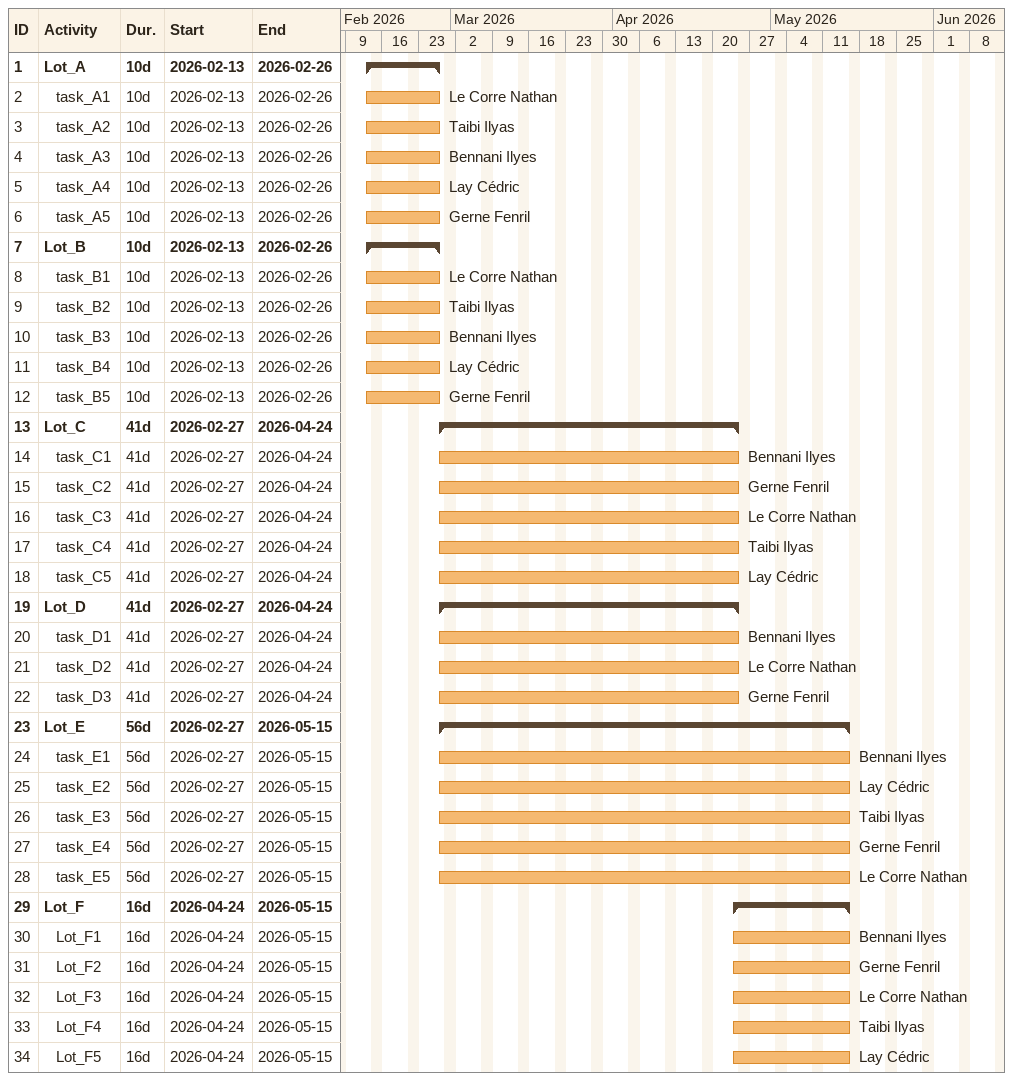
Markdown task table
| ID | Level | Task | Duration | Start | Finish | Resources |
|---|---|---|---|---|---|---|
| 1 | 1 | **Lot_A** | 10d | 2026-02-13 | 2026-02-26 |  |
| 2 | 2 | task_A1 | 10d | 2026-02-13 | 2026-02-26 | Le Corre Nathan |
| 3 | 2 | task_A2 | 10d | 2026-02-13 | 2026-02-26 | Taibi Ilyas |
| 4 | 2 | task_A3 | 10d | 2026-02-13 | 2026-02-26 | Bennani Ilyes |
| 5 | 2 | task_A4 | 10d | 2026-02-13 | 2026-02-26 | Lay Cédric |
| 6 | 2 | task_A5 | 10d | 2026-02-13 | 2026-02-26 | Gerne Fenril |
| 7 | 1 | **Lot_B** | 10d | 2026-02-13 | 2026-02-26 |  |
| 8 | 2 | task_B1 | 10d | 2026-02-13 | 2026-02-26 | Le Corre Nathan |
| 9 | 2 | task_B2 | 10d | 2026-02-13 | 2026-02-26 | Taibi Ilyas |
| 10 | 2 | task_B3 | 10d | 2026-02-13 | 2026-02-26 | Bennani Ilyes |
| 11 | 2 | task_B4 | 10d | 2026-02-13 | 2026-02-26 | Lay Cédric |
| 12 | 2 | task_B5 | 10d | 2026-02-13 | 2026-02-26 | Gerne Fenril |
| 13 | 1 | **Lot_C** | 41d | 2026-02-27 | 2026-04-24 |  |
| 14 | 2 | task_C1 | 41d | 2026-02-27 | 2026-04-24 | Bennani Ilyes |
| 15 | 2 | task_C2 | 41d | 2026-02-27 | 2026-04-24 | Gerne Fenril |
| 16 | 2 | task_C3 | 41d | 2026-02-27 | 2026-04-24 | Le Corre Nathan |
| 17 | 2 | task_C4 | 41d | 2026-02-27 | 2026-04-24 | Taibi Ilyas |
| 18 | 2 | task_C5 | 41d | 2026-02-27 | 2026-04-24 | Lay Cédric |
| 19 | 1 | **Lot_D** | 41d | 2026-02-27 | 2026-04-24 |  |
| 20 | 2 | task_D1 | 41d | 2026-02-27 | 2026-04-24 | Bennani Ilyes |
| 21 | 2 | task_D2 | 41d | 2026-02-27 | 2026-04-24 | Le Corre Nathan |
| 22 | 2 | task_D3 | 41d | 2026-02-27 | 2026-04-24 | Gerne Fenril |
| 23 | 1 | **Lot_E** | 56d | 2026-02-27 | 2026-05-15 |  |
| 24 | 2 | task_E1 | 56d | 2026-02-27 | 2026-05-15 | Bennani Ilyes |
| 25 | 2 | task_E2 | 56d | 2026-02-27 | 2026-05-15 | Lay Cédric |
| 26 | 2 | task_E3 | 56d | 2026-02-27 | 2026-05-15 | Taibi Ilyas |
| 27 | 2 | task_E4 | 56d | 2026-02-27 | 2026-05-15 | Gerne Fenril |
| 28 | 2 | task_E5 | 56d | 2026-02-27 | 2026-05-15 | Le Corre Nathan |
| 29 | 1 | **Lot_F** | 16d | 2026-04-24 | 2026-05-15 |  |
| 30 | 2 | Lot_F1 | 16d | 2026-04-24 | 2026-05-15 | Bennani Ilyes |
| 31 | 2 | Lot_F2 | 16d | 2026-04-24 | 2026-05-15 | Gerne Fenril |
| 32 | 2 | Lot_F3 | 16d | 2026-04-24 | 2026-05-15 | Le Corre Nathan |
| 33 | 2 | Lot_F4 | 16d | 2026-04-24 | 2026-05-15 | Taibi Ilyas |
| 34 | 2 | Lot_F5 | 16d | 2026-04-24 | 2026-05-15 | Lay Cédric |
